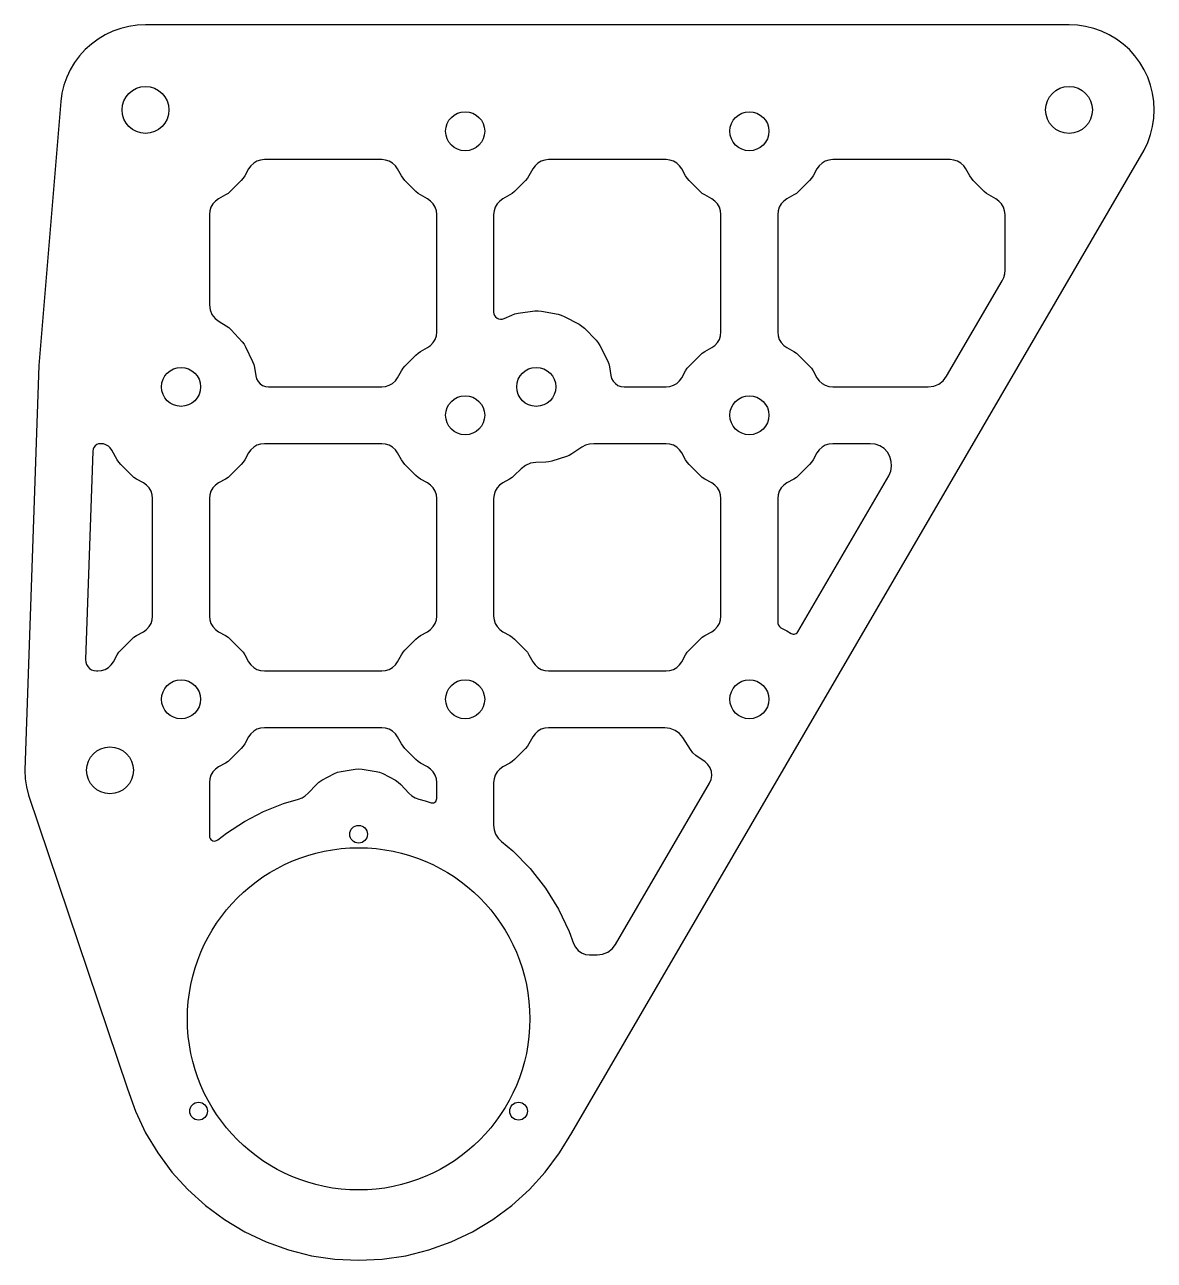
# Model space of a CAD drawing. Header units: millimetres. Extents: x 0 to 159, y 0 to 174.
import ezdxf

# ---------------------------------------------------------------- set-up
doc = ezdxf.new("R2010")
doc.units = ezdxf.units.MM
doc.layers.add('CUT', color=7, linetype='Continuous')

msp = doc.modelspace()

# ---------------------------------------------------------------- linework, layer by layer
at = {"layer": 'CUT'}
for points in [[(0, 69), (0.06, 67.82), (0.23, 66.66), (0.52, 65.52), (14.46, 24.13), (15.59, 20.99), (17.01, 17.97), (18.73, 15.11), (20.72, 12.43), (22.96, 9.96), (25.43, 7.72), (28.11, 5.73), (30.97, 4.01), (33.99, 2.59), (37.13, 1.46), (40.37, 0.65), (43.67, 0.16), (47, 0), (50.33, 0.16), (53.63, 0.65), (56.87, 1.46), (60.01, 2.59), (63.03, 4.01), (65.89, 5.73), (68.57, 7.72), (71.04, 9.96), (73.28, 12.43), (75.27, 15.11), (76.99, 17.97), (157.58, 156.34), (158.09, 157.41), (158.48, 158.52), (158.77, 159.66), (158.94, 160.82), (159, 162), (158.94, 163.18), (158.77, 164.34), (158.48, 165.48), (158.09, 166.59), (157.58, 167.66), (156.98, 168.67), (156.28, 169.61), (155.49, 170.49), (154.61, 171.28), (153.67, 171.98), (152.66, 172.58), (151.59, 173.09), (150.48, 173.48), (149.34, 173.77), (148.18, 173.94), (147, 174), (17, 174), (15.82, 173.94), (14.66, 173.77), (13.52, 173.48), (12.41, 173.09), (11.34, 172.58), (10.33, 171.98), (9.39, 171.28), (8.51, 170.49), (7.72, 169.61), (7.02, 168.67), (6.42, 167.66), (5.91, 166.59), (5.52, 165.48), (5.23, 164.34), (5.06, 163.18), (2, 126)], [(27.29, 149.48), (26.86, 149.17), (26.49, 148.77), (26.22, 148.31), (26.06, 147.8), (26, 147.27), (26, 134.54), (26.09, 133.84), (26.36, 133.18), (26.79, 132.62), (27.35, 132.19), (28.36, 131.6), (28.73, 131.34), (29.05, 131.04), (30.6, 129.35), (30.88, 129), (31.1, 128.62), (32.08, 126.56), (32.25, 126.14), (32.34, 125.71), (32.52, 124.54), (32.63, 124.13), (32.84, 123.76), (33.13, 123.44), (33.48, 123.2), (33.89, 123.05), (34.31, 123), (50.27, 123), (50.8, 123.06), (51.31, 123.22), (51.77, 123.49), (52.17, 123.86), (52.48, 124.29), (53.02, 125.27), (53.25, 125.62), (53.52, 125.93), (55.07, 127.48), (55.38, 127.75), (55.73, 127.98), (56.71, 128.52), (57.14, 128.83), (57.51, 129.23), (57.78, 129.69), (57.94, 130.2), (58, 130.73), (58, 147.27), (57.94, 147.8), (57.78, 148.31), (57.51, 148.77), (57.14, 149.17), (56.71, 149.48), (55.73, 150.02), (55.38, 150.25), (55.07, 150.52), (53.52, 152.07), (53.25, 152.38), (53.02, 152.73), (52.48, 153.71), (52.17, 154.14), (51.77, 154.51), (51.31, 154.78), (50.8, 154.94), (50.27, 155), (33.73, 155), (33.2, 154.94), (32.69, 154.78), (32.23, 154.51), (31.83, 154.14), (31.52, 153.71), (30.98, 152.73), (30.75, 152.38), (30.48, 152.07), (28.93, 150.52), (28.62, 150.25), (28.27, 150.02)], [(67.29, 149.48), (66.86, 149.17), (66.49, 148.77), (66.22, 148.31), (66.06, 147.8), (66, 147.27), (66, 133.54), (66.03, 133.28), (66.13, 133.04), (66.28, 132.84), (66.48, 132.67), (66.71, 132.56), (66.96, 132.51), (67.22, 132.53), (67.47, 132.61), (68.57, 133.12), (69.01, 133.29), (69.46, 133.38), (71.81, 133.69), (72.28, 133.71), (72.74, 133.66), (75.07, 133.24), (75.52, 133.12), (75.94, 132.93), (78.04, 131.82), (78.43, 131.57), (78.78, 131.26), (80.44, 129.56), (80.73, 129.21), (80.97, 128.81), (82.03, 126.69), (82.21, 126.26), (82.31, 125.81), (82.5, 124.6), (82.62, 124.17), (82.84, 123.78), (83.14, 123.46), (83.51, 123.21), (83.93, 123.05), (84.37, 123), (90.27, 123), (90.8, 123.06), (91.31, 123.22), (91.77, 123.49), (92.17, 123.86), (92.48, 124.29), (93.02, 125.27), (93.25, 125.62), (93.52, 125.93), (95.07, 127.48), (95.38, 127.75), (95.73, 127.98), (96.71, 128.52), (97.14, 128.83), (97.51, 129.23), (97.78, 129.69), (97.94, 130.2), (98, 130.73), (98, 147.27), (97.94, 147.8), (97.78, 148.31), (97.51, 148.77), (97.14, 149.17), (96.71, 149.48), (95.73, 150.02), (95.38, 150.25), (95.07, 150.52), (93.52, 152.07), (93.25, 152.38), (93.02, 152.73), (92.48, 153.71), (92.17, 154.14), (91.77, 154.51), (91.31, 154.78), (90.8, 154.94), (90.27, 155), (73.73, 155), (73.2, 154.94), (72.69, 154.78), (72.23, 154.51), (71.83, 154.14), (71.52, 153.71), (70.98, 152.73), (70.75, 152.38), (70.48, 152.07), (68.93, 150.52), (68.62, 150.25), (68.27, 150.02)], [(107.29, 149.48), (106.86, 149.17), (106.49, 148.77), (106.22, 148.31), (106.06, 147.8), (106, 147.27), (106, 130.73), (106.06, 130.2), (106.22, 129.69), (106.49, 129.23), (106.86, 128.83), (107.29, 128.52), (108.27, 127.98), (108.62, 127.75), (108.93, 127.48), (110.48, 125.93), (110.75, 125.62), (110.98, 125.27), (111.52, 124.29), (111.83, 123.86), (112.23, 123.49), (112.69, 123.22), (113.2, 123.06), (113.73, 123), (127.18, 123), (127.95, 123.1), (128.67, 123.4), (129.29, 123.87), (129.77, 124.49), (137.59, 137.92), (137.82, 138.39), (137.95, 138.9), (138, 139.43), (138, 147.27), (137.94, 147.8), (137.78, 148.31), (137.51, 148.77), (137.14, 149.17), (136.71, 149.48), (135.73, 150.02), (135.38, 150.25), (135.07, 150.52), (133.52, 152.07), (133.25, 152.38), (133.02, 152.73), (132.48, 153.71), (132.17, 154.14), (131.77, 154.51), (131.31, 154.78), (130.8, 154.94), (130.27, 155), (113.73, 155), (113.2, 154.94), (112.69, 154.78), (112.23, 154.51), (111.83, 154.14), (111.52, 153.71), (110.98, 152.73), (110.75, 152.38), (110.48, 152.07), (108.93, 150.52), (108.62, 150.25), (108.27, 150.02)], [(10.66, 115), (10.39, 114.96), (10.13, 114.86), (9.91, 114.7), (9.74, 114.48), (9.63, 114.23), (9.58, 113.95), (8.55, 84.59), (8.58, 84.24), (8.69, 83.91), (8.87, 83.6), (9.11, 83.35), (9.41, 83.16), (9.74, 83.04), (10.09, 83), (10.27, 83), (10.8, 83.06), (11.31, 83.22), (11.77, 83.49), (12.17, 83.86), (12.48, 84.29), (13.02, 85.27), (13.25, 85.62), (13.52, 85.93), (15.07, 87.48), (15.38, 87.75), (15.73, 87.98), (16.71, 88.52), (17.14, 88.83), (17.51, 89.23), (17.78, 89.69), (17.94, 90.2), (18, 90.73), (18, 107.27), (17.94, 107.8), (17.78, 108.31), (17.51, 108.77), (17.14, 109.17), (16.71, 109.48), (15.73, 110.02), (15.38, 110.25), (15.07, 110.52), (13.52, 112.07), (13.25, 112.38), (13.02, 112.73), (12.26, 114.09), (12.05, 114.4), (11.77, 114.65), (11.44, 114.84), (11.08, 114.96), (10.71, 115)], [(27.29, 109.48), (26.86, 109.17), (26.49, 108.77), (26.22, 108.31), (26.06, 107.8), (26, 107.27), (26, 90.73), (26.06, 90.2), (26.22, 89.69), (26.49, 89.23), (26.86, 88.83), (27.29, 88.52), (28.27, 87.98), (28.62, 87.75), (28.93, 87.48), (30.48, 85.93), (30.75, 85.62), (30.98, 85.27), (31.52, 84.29), (31.83, 83.86), (32.23, 83.49), (32.69, 83.22), (33.2, 83.06), (33.73, 83), (50.27, 83), (50.8, 83.06), (51.31, 83.22), (51.77, 83.49), (52.17, 83.86), (52.48, 84.29), (53.02, 85.27), (53.25, 85.62), (53.52, 85.93), (55.07, 87.48), (55.38, 87.75), (55.73, 87.98), (56.71, 88.52), (57.14, 88.83), (57.51, 89.23), (57.78, 89.69), (57.94, 90.2), (58, 90.73), (58, 107.27), (57.94, 107.8), (57.78, 108.31), (57.51, 108.77), (57.14, 109.17), (56.71, 109.48), (55.73, 110.02), (55.38, 110.25), (55.07, 110.52), (53.52, 112.07), (53.25, 112.38), (53.02, 112.73), (52.48, 113.71), (52.17, 114.14), (51.77, 114.51), (51.31, 114.78), (50.8, 114.94), (50.27, 115), (33.73, 115), (33.2, 114.94), (32.69, 114.78), (32.23, 114.51), (31.83, 114.14), (31.52, 113.71), (30.98, 112.73), (30.75, 112.38), (30.48, 112.07), (28.93, 110.52), (28.62, 110.25), (28.27, 110.02)], [(67.28, 109.47), (66.85, 109.16), (66.49, 108.77), (66.22, 108.32), (66.06, 107.81), (66, 107.28), (66, 90.73), (66.06, 90.2), (66.22, 89.69), (66.49, 89.23), (66.86, 88.83), (67.29, 88.52), (68.27, 87.98), (68.62, 87.75), (68.93, 87.48), (70.48, 85.93), (70.75, 85.62), (70.98, 85.27), (71.52, 84.29), (71.83, 83.86), (72.23, 83.49), (72.69, 83.22), (73.2, 83.06), (73.73, 83), (90.27, 83), (90.8, 83.06), (91.31, 83.22), (91.77, 83.49), (92.17, 83.86), (92.48, 84.29), (93.02, 85.27), (93.25, 85.62), (93.52, 85.93), (95.07, 87.48), (95.38, 87.75), (95.73, 87.98), (96.71, 88.52), (97.14, 88.83), (97.51, 89.23), (97.78, 89.69), (97.94, 90.2), (98, 90.73), (98, 107.27), (97.94, 107.8), (97.78, 108.31), (97.51, 108.77), (97.14, 109.17), (96.71, 109.48), (95.73, 110.02), (95.38, 110.25), (95.07, 110.52), (93.52, 112.07), (93.25, 112.38), (93.02, 112.73), (92.48, 113.71), (92.17, 114.14), (91.77, 114.51), (91.31, 114.78), (90.8, 114.94), (90.27, 115), (80.09, 115), (79.51, 114.94), (78.94, 114.77), (78.42, 114.49), (77.02, 113.55), (76.65, 113.34), (76.25, 113.18), (74.18, 112.53), (73.77, 112.43), (73.35, 112.39), (71.94, 112.35), (71.19, 112.24), (70.49, 111.94), (69.89, 111.48), (68.91, 110.5), (68.6, 110.24), (68.26, 110.01)], [(107.29, 109.48), (106.86, 109.17), (106.49, 108.77), (106.22, 108.31), (106.06, 107.8), (106, 107.27), (106, 89.94), (106.03, 89.69), (106.11, 89.46), (106.24, 89.26), (106.42, 89.08), (106.62, 88.96), (107.27, 88.65), (107.88, 88.27), (108.02, 88.2), (108.16, 88.17), (108.32, 88.17), (108.46, 88.21), (108.6, 88.28), (108.72, 88.38), (108.81, 88.5), (121.62, 110.49), (121.9, 111.13), (122.02, 111.82), (121.98, 112.51), (121.78, 113.18), (121.43, 113.79), (120.96, 114.3), (120.37, 114.68), (119.72, 114.92), (119.02, 115), (113.73, 115), (113.2, 114.94), (112.69, 114.78), (112.23, 114.51), (111.83, 114.14), (111.52, 113.71), (110.98, 112.73), (110.75, 112.38), (110.48, 112.07), (108.93, 110.52), (108.62, 110.25), (108.27, 110.02)], [(33.73, 75), (33.2, 74.94), (32.69, 74.78), (32.23, 74.51), (31.83, 74.14), (31.52, 73.71), (30.98, 72.73), (30.75, 72.38), (30.48, 72.07), (28.93, 70.52), (28.62, 70.25), (28.27, 70.02), (27.29, 69.48), (26.86, 69.17), (26.49, 68.77), (26.22, 68.31), (26.06, 67.8), (26, 67.27), (26, 59.76), (26.02, 59.58), (26.09, 59.42), (26.19, 59.27), (26.33, 59.16), (26.49, 59.08), (26.66, 59.04), (26.84, 59.05), (27.01, 59.1), (27.17, 59.19), (28.38, 60.15), (30.93, 61.79), (33.62, 63.18), (36.43, 64.31), (38.56, 64.94), (39.04, 65.13), (39.49, 65.41), (39.88, 65.76), (41.05, 66.99), (41.41, 67.32), (41.82, 67.59), (43.6, 68.53), (44.05, 68.72), (44.53, 68.84), (46.51, 69.17), (47, 69.21), (47.49, 69.17), (49.47, 68.84), (49.95, 68.72), (50.4, 68.53), (52.18, 67.59), (52.59, 67.32), (52.95, 66.99), (54.09, 65.78), (54.5, 65.42), (54.97, 65.14), (55.48, 64.95), (56.35, 64.71), (57.19, 64.43), (57.33, 64.4), (57.48, 64.4), (57.62, 64.44), (57.74, 64.51), (57.85, 64.61), (57.93, 64.73), (57.98, 64.87), (58, 65.01), (58, 67.27), (57.94, 67.8), (57.78, 68.31), (57.51, 68.77), (57.14, 69.17), (56.71, 69.48), (55.73, 70.02), (55.38, 70.25), (55.07, 70.52), (53.52, 72.07), (53.25, 72.38), (53.02, 72.73), (52.48, 73.71), (52.17, 74.14), (51.77, 74.51), (51.31, 74.78), (50.8, 74.94), (50.27, 75)], [(73.73, 75), (73.2, 74.94), (72.69, 74.78), (72.23, 74.51), (71.83, 74.14), (71.52, 73.71), (70.98, 72.73), (70.75, 72.38), (70.48, 72.07), (68.93, 70.52), (68.62, 70.25), (68.27, 70.02), (67.29, 69.48), (66.86, 69.17), (66.49, 68.77), (66.22, 68.31), (66.06, 67.8), (66, 67.27), (66, 61.29), (66.07, 60.63), (66.29, 60.01), (66.63, 59.45), (67.1, 58.97), (68.7, 57.66), (71.14, 55.16), (73.3, 52.41), (75.14, 49.44), (76.65, 46.29), (77.24, 44.61), (77.51, 44.08), (77.9, 43.63), (78.38, 43.29), (78.93, 43.07), (79.52, 43), (80.58, 43), (81.35, 43.1), (82.08, 43.4), (82.7, 43.87), (83.17, 44.49), (96.4, 67.2), (96.62, 67.72), (96.71, 68.27), (96.66, 68.82), (96.48, 69.35), (96.17, 69.81), (95.76, 70.19), (94.49, 71.1), (94.05, 71.48), (93.7, 71.93), (92.64, 73.61), (92.16, 74.19), (91.55, 74.63), (90.85, 74.91), (90.1, 75)]]:
    msp.add_lwpolyline(points, close=True, dxfattribs=at)
for centre, radius in [((17, 162), 3.3), ((147, 162), 3.3), ((62, 159), 2.75), ((102, 159), 2.75), ((22, 123), 2.75), ((72, 123), 2.75), ((62, 119), 2.75), ((102, 119), 2.75), ((22, 79), 2.75), ((62, 79), 2.75), ((102, 79), 2.75), ((12, 69), 3.3), ((47, 60), 1.25), ((47, 34), 24.1), ((24.48, 21), 1.25), ((69.52, 21), 1.25)]:
    msp.add_circle(centre, radius, dxfattribs=at)

doc.saveas('drawing.dxf')
